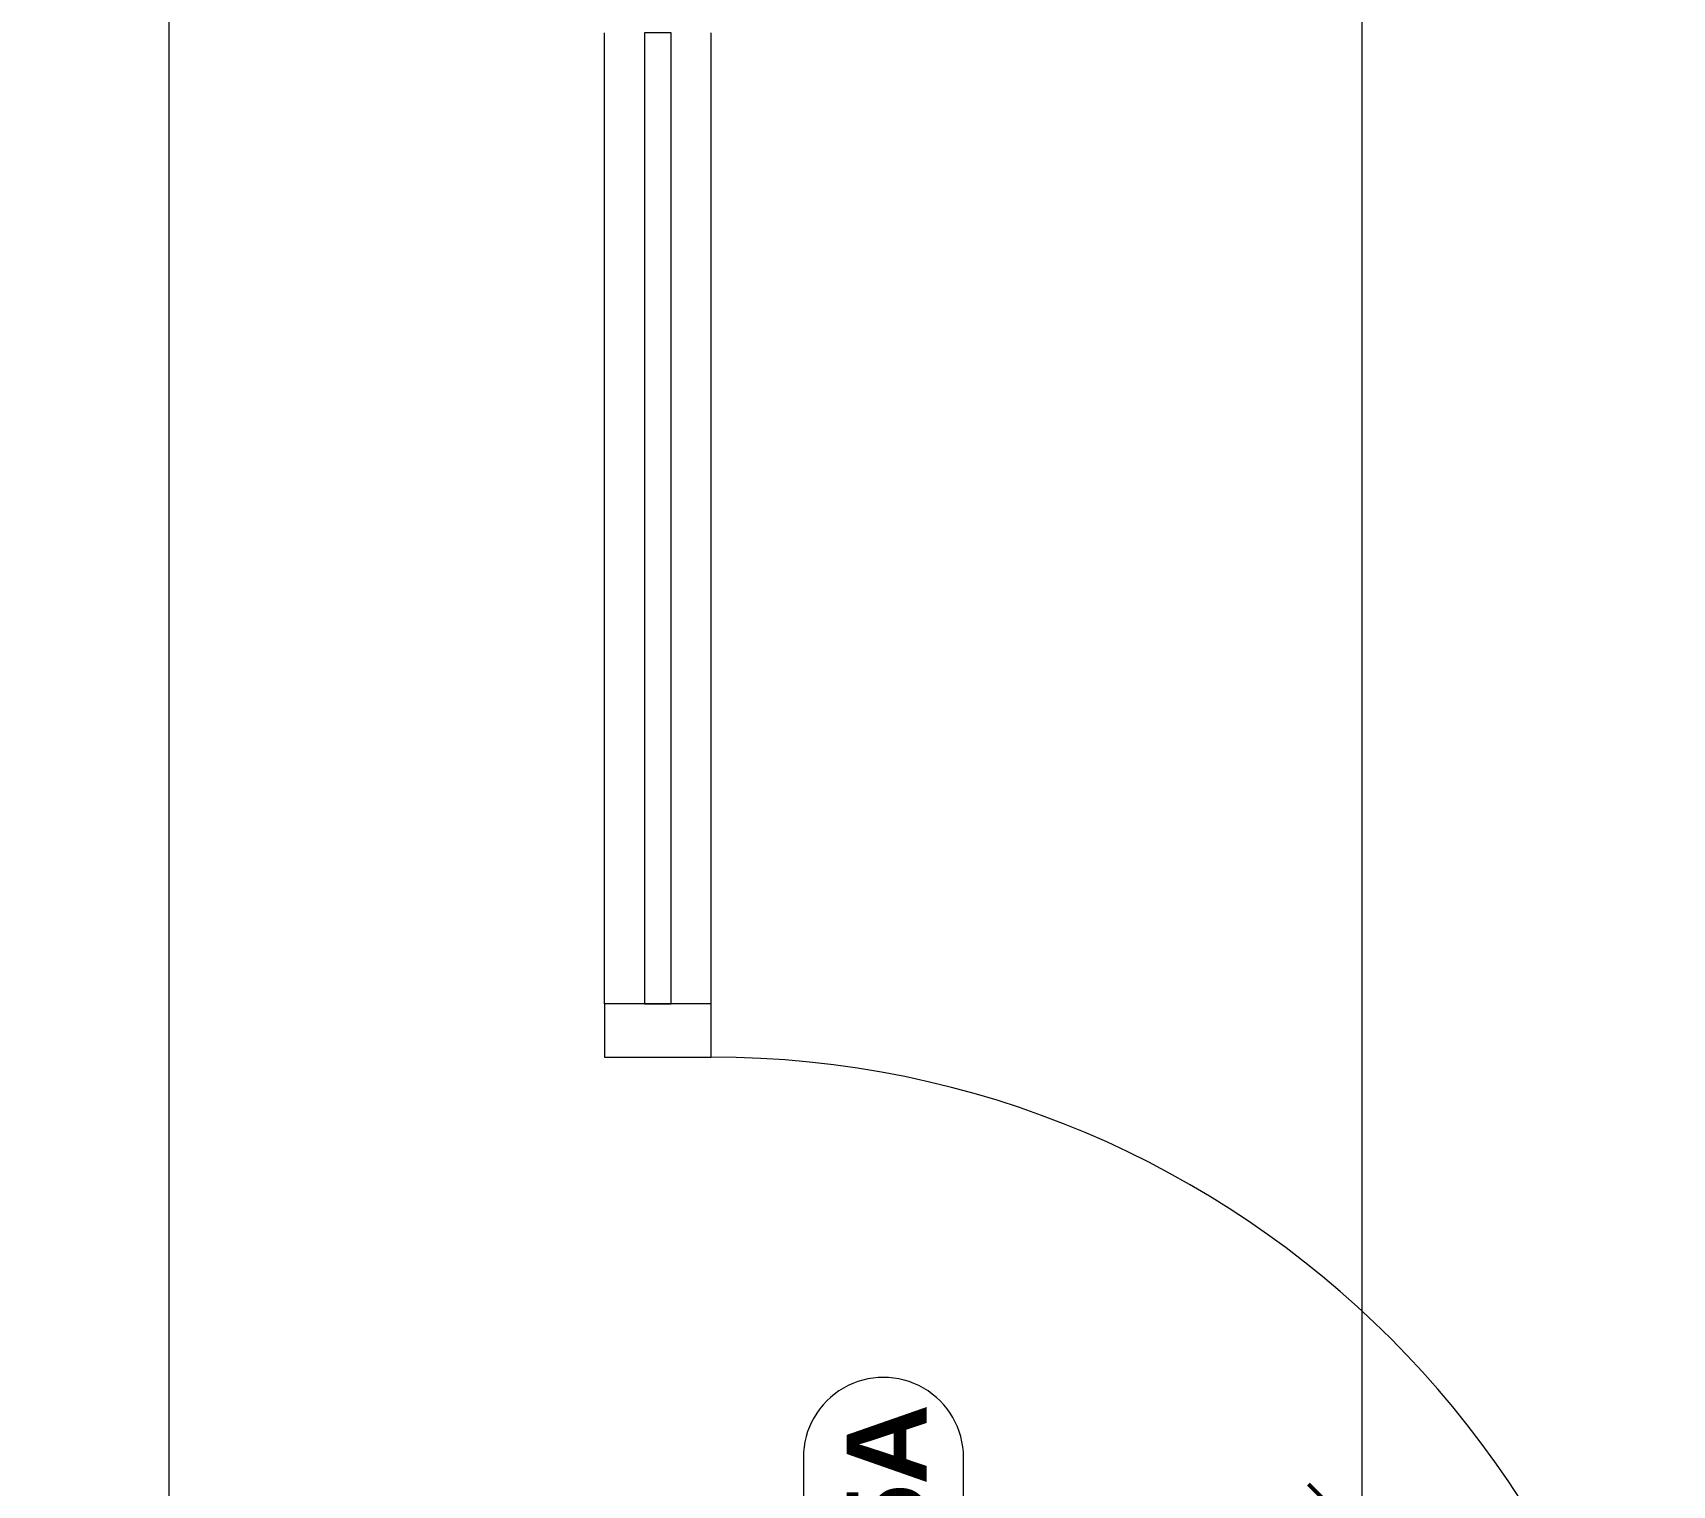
# Model space of a CAD drawing. Header units: inches. Extents: x -4058 to -1781, y 9814 to 12264.
# Drawn here: x -3393.3 to -3331.9, y 11306.3 to 11360.7 of the extents above; entities that cross this region are included whole.
import ezdxf

# ---------------------------------------------------------------- set-up
doc = ezdxf.new("R2010")
doc.units = ezdxf.units.IN
doc.header["$MEASUREMENT"] = 0
for name, color, linetype, lineweight in [('0-1', 7, 'Continuous', 5), ('0-2', 7, 'Continuous', 9), ('A-ANNO-DIMS', 211, 'Continuous', 9), ('A-ANNO-DIMS-32', 211, 'Continuous', 9), ('A-DOOR-1', 7, 'Continuous', 9), ('A-DOOR-IDEN', 31, 'Continuous', 9), ('A-GLAZ-CURT-1', 7, 'Continuous', 9), ('A-GLAZ-CWMG-1', 7, 'Continuous', 9)]:
    doc.layers.add(name, color=color, linetype=linetype, lineweight=lineweight)
doc.styles.add('Arial_B', font='arialbd.ttf', dxfattribs={"height": 3})
doc.styles.add('Century Gothic', font='ufonts.com_century-gothic.ttf', dxfattribs={"height": 3})
doc.dimstyles.new('THE_DIMENSION_STRING_4', dxfattribs={"dimscale": 12, "dimtxt": 3.132505, "dimasz": 0.333333, "dimexe": 0.25, "dimexo": 0.166667, "dimgap": 0.041667, "dimtad": 1, "dimdec": 4, "dimrnd": 0.0625, "dimzin": 3, "dimdsep": 46, "dimlunit": 4, "dimtxsty": 'Century Gothic', "dimblk1": 'OBLIQUE', "dimblk2": 'OBLIQUE', "dimsah": 1, "dimcen": 0.09, "dimdle": 0.25, "dimazin": 0, "dimtfac": 1, "dimtdec": 4, "dimtix": 1, "dimtmove": 0, "dimatfit": 3, "dimfxl": 1, "dimtvp": 1, "dimtfill": 1, "dimfrac": 2, "dimtolj": 1, "dimtzin": 0, "dimarcsym": 2})

# ---------------------------------------------------------------- blocks, each defined once
blk = doc.blocks.new('System Panel - SINGLE PANE - SAFETY GLAZING-2345225-UNIT PLANS - 1ST FLOOR')
at = {"layer": 'A-GLAZ-CURT-1'}
for p, q in [((18.1875, 0.5), (-18.1875, 0.5)), ((-18.1875, 0.5), (-18.1875, -0.5)), ((18.1875, -0.5), (18.1875, 0.5)), ((-18.1875, -0.5), (18.1875, -0.5))]:
    blk.add_line(p, q, dxfattribs=at)
blk = doc.blocks.new('STOREFRONT DOOR - WOOD STILE W_ GLASS INSET-2189325-UNIT PLANS - 1ST FLOOR')
at = {"layer": 'A-DOOR-1'}
blk.add_line((-18, -2), (-18, -38), dxfattribs=at)
blk.add_arc((-18, -2), 36, 270, 360, dxfattribs=at)
blk = doc.blocks.new('Rectangular Mullion - 2_ x 4_ - INTERIOR-2183537-UNIT PLANS - 1ST FLOOR')
at = {"layer": 'A-GLAZ-CWMG-1'}
for p, q in [((-3371.874, 11362.68), (-3371.874, 11399.055)), ((-3367.874, 11362.68), (-3367.874, 11399.055))]:
    blk.add_line(p, q, dxfattribs=at)
blk = doc.blocks.new('Rectangular Mullion - 2_ x 4_ - INTERIOR-2183540-UNIT PLANS - 1ST FLOOR')
at = {"layer": 'A-GLAZ-CWMG-1'}
for p, q in [((-1, 2), (1, 2)), ((-1, -2), (-1, 2)), ((1, 2), (1, -2)), ((1, -2), (-1, -2))]:
    blk.add_line(p, q, dxfattribs=at)
blk = doc.blocks.new('CTR - 1st Phase - Common Walls_rvt-1-UNIT PLANS - 1ST FLOOR')
at = {"layer": '0-2'}
blk.add_blockref('Rectangular Mullion - 2_ x 4_ - INTERIOR-2183537-UNIT PLANS - 1ST FLOOR', (0, -38.375), dxfattribs=at)
for name, p, rotation in [('System Panel - SINGLE PANE - SAFETY GLAZING-2345225-UNIT PLANS - 1ST FLOOR', (-3369.874, 11342.492), 269.9999999999995), ('STOREFRONT DOOR - WOOD STILE W_ GLASS INSET-2189325-UNIT PLANS - 1ST FLOOR', (-3369.874, 11304.305), 89.99999999999955)]:
    blk.add_blockref(name, p, dxfattribs=dict(at, rotation=rotation))
at = {"layer": '0-2', "extrusion": (0, 0, -1), "rotation": 270.0000000000005}
blk.add_blockref('Rectangular Mullion - 2_ x 4_ - INTERIOR-2183540-UNIT PLANS - 1ST FLOOR', (3369.874, 11323.305), dxfattribs=at)
blk = doc.blocks.new('DIMBLOCK1026-UNIT PLANS - 1ST FLOOR')
at = {"layer": 'A-ANNO-DIMS-32', "lineweight": 50}
for p, q in [((-3388.195, 11471.789), (-3390.195, 11473.789)), ((-3388.195, 11471.789), (-3386.195, 11469.789)), ((-3388.195, 11284.289), (-3390.195, 11286.289)), ((-3388.195, 11284.289), (-3386.195, 11282.289))]:
    blk.add_line(p, q, dxfattribs=at)
at = {"layer": 'A-ANNO-DIMS-32'}
for p, q in [((-3373.874, 11471.789), (-3391.195, 11471.789)), ((-3388.195, 11471.789), (-3388.195, 11284.289)), ((-3388.195, 11471.789), (-3373.874, 11471.789)), ((-3387.367, 11284.289), (-3391.195, 11284.289)), ((-3388.195, 11284.289), (-3387.367, 11284.289))]:
    blk.add_line(p, q, dxfattribs=at)
at = {"layer": 'A-ANNO-DIMS-32', "color": 0, "insert": (-3392.541, 11367.797), "char_height": 3, "width": 24.5827, "attachment_point": 1, "rotation": 90, "line_spacing_factor": 0.984502, "style": 'Century Gothic', "bg_fill": 3, "box_fill_scale": 1.25, "bg_fill_color": 256, "bg_fill_true_color": 13158600, "bg_fill_transparency": 0}
blk.add_mtext('15\' - 7 1/2"', dxfattribs=at)
blk = doc.blocks.new('_Oblique')
at = {"color": 0, "linetype": 'ByBlock', "lineweight": -2}
blk.add_line((-0.5, -0.5), (0.5, 0.5), dxfattribs=at)
blk = doc.blocks.new('DIMBLOCK1028-UNIT PLANS - 1ST FLOOR')
at = {"layer": 'A-ANNO-DIMS-32'}
for p, q in [((-3343.497, 11474.789), (-3343.497, 11301.305)), ((-3342.668, 11471.789), (-3346.497, 11471.789)), ((-3343.497, 11471.789), (-3342.668, 11471.789)), ((-3342.668, 11304.305), (-3346.497, 11304.305)), ((-3343.497, 11304.305), (-3342.668, 11304.305))]:
    blk.add_line(p, q, dxfattribs=at)
at = {"layer": 'A-ANNO-DIMS-32', "lineweight": 50}
for p, q in [((-3343.497, 11471.789), (-3345.497, 11473.789)), ((-3343.497, 11471.789), (-3341.497, 11469.789)), ((-3343.497, 11304.305), (-3345.497, 11306.305)), ((-3343.497, 11304.305), (-3341.497, 11302.305))]:
    blk.add_line(p, q, dxfattribs=at)
at = {"layer": 'A-ANNO-DIMS-32', "color": 0, "insert": (-3347.842, 11376.636), "char_height": 3, "width": 27.38704, "attachment_point": 1, "rotation": 90, "line_spacing_factor": 0.984502, "style": 'Century Gothic', "bg_fill": 3, "box_fill_scale": 1.25, "bg_fill_color": 256, "bg_fill_true_color": 13158600, "bg_fill_transparency": 0}
blk.add_mtext('13\' - 11 1/2"', dxfattribs=at)
blk = doc.blocks.new('Door Tag - Mark - Instance-4122133-UNIT PLANS - 1ST FLOOR')
at = {"layer": 'A-DOOR-IDEN'}
for p, q in [((0.09375, 0.09375), (-0.09375, 0.09375)), ((-0.09375, -0.09375), (0.09375, -0.09375))]:
    blk.add_line(p, q, dxfattribs=at)
for centre, start, end in [((-0.09375, 0), 90, 270), ((0.09375, 0), 270, 90)]:
    blk.add_arc(centre, 0.09375, start, end, dxfattribs=at)

msp = doc.modelspace()

# ---------------------------------------------------------------- block references
at = {"layer": '0-1'}
msp.add_blockref('CTR - 1st Phase - Common Walls_rvt-1-UNIT PLANS - 1ST FLOOR', (0, 0), dxfattribs=at)
at = {"layer": 'A-DOOR-IDEN', "xscale": 31.99999999999999, "yscale": 31.99999999999999, "zscale": 31.99999999999999, "rotation": 89.99999999999955}
msp.add_blockref('Door Tag - Mark - Instance-4122133-UNIT PLANS - 1ST FLOOR', (-3361.42272, 11304.30481), dxfattribs=at)

# ---------------------------------------------------------------- texts
at = {"layer": 'A-DOOR-IDEN', "insert": (-3362.80257, 11299.28946), "char_height": 3, "width": 12.019, "attachment_point": 1, "rotation": 90, "style": 'Arial_B'}
msp.add_mtext('115A', dxfattribs=at)

# ---------------------------------------------------------------- next in the draw order: dimensions: what is measured, and where the dimension line sits
at = {"layer": 'A-ANNO-DIMS'}
for base, p1, p2, override, picture, middle in [((-3343.49669, 11304.30481), (-3340.66826, 11471.7894), (-3340.66826, 11304.30481), {"dimpost": '<>', "dimfxl": 167.484591}, 'DIMBLOCK1028-UNIT PLANS - 1ST FLOOR', (-3345.73836, 11388.0471)), ((-3388.19524, 11284.2894), (-3371.87374, 11471.7894), (-3385.36682, 11284.2894), {"dimpost": '<>', "dimfxl": 187.984875}, 'DIMBLOCK1026-UNIT PLANS - 1ST FLOOR', (-3390.43692, 11378.0394))]:
    dim = msp.add_linear_dim(base=base, p1=p1, p2=p2, angle=90, dimstyle='THE_DIMENSION_STRING_4', override=override, dxfattribs=at)
    dim.commit()
    dim.dimension.update_dxf_attribs({"geometry": picture, "text_midpoint": middle})

doc.saveas('drawing.dxf')
